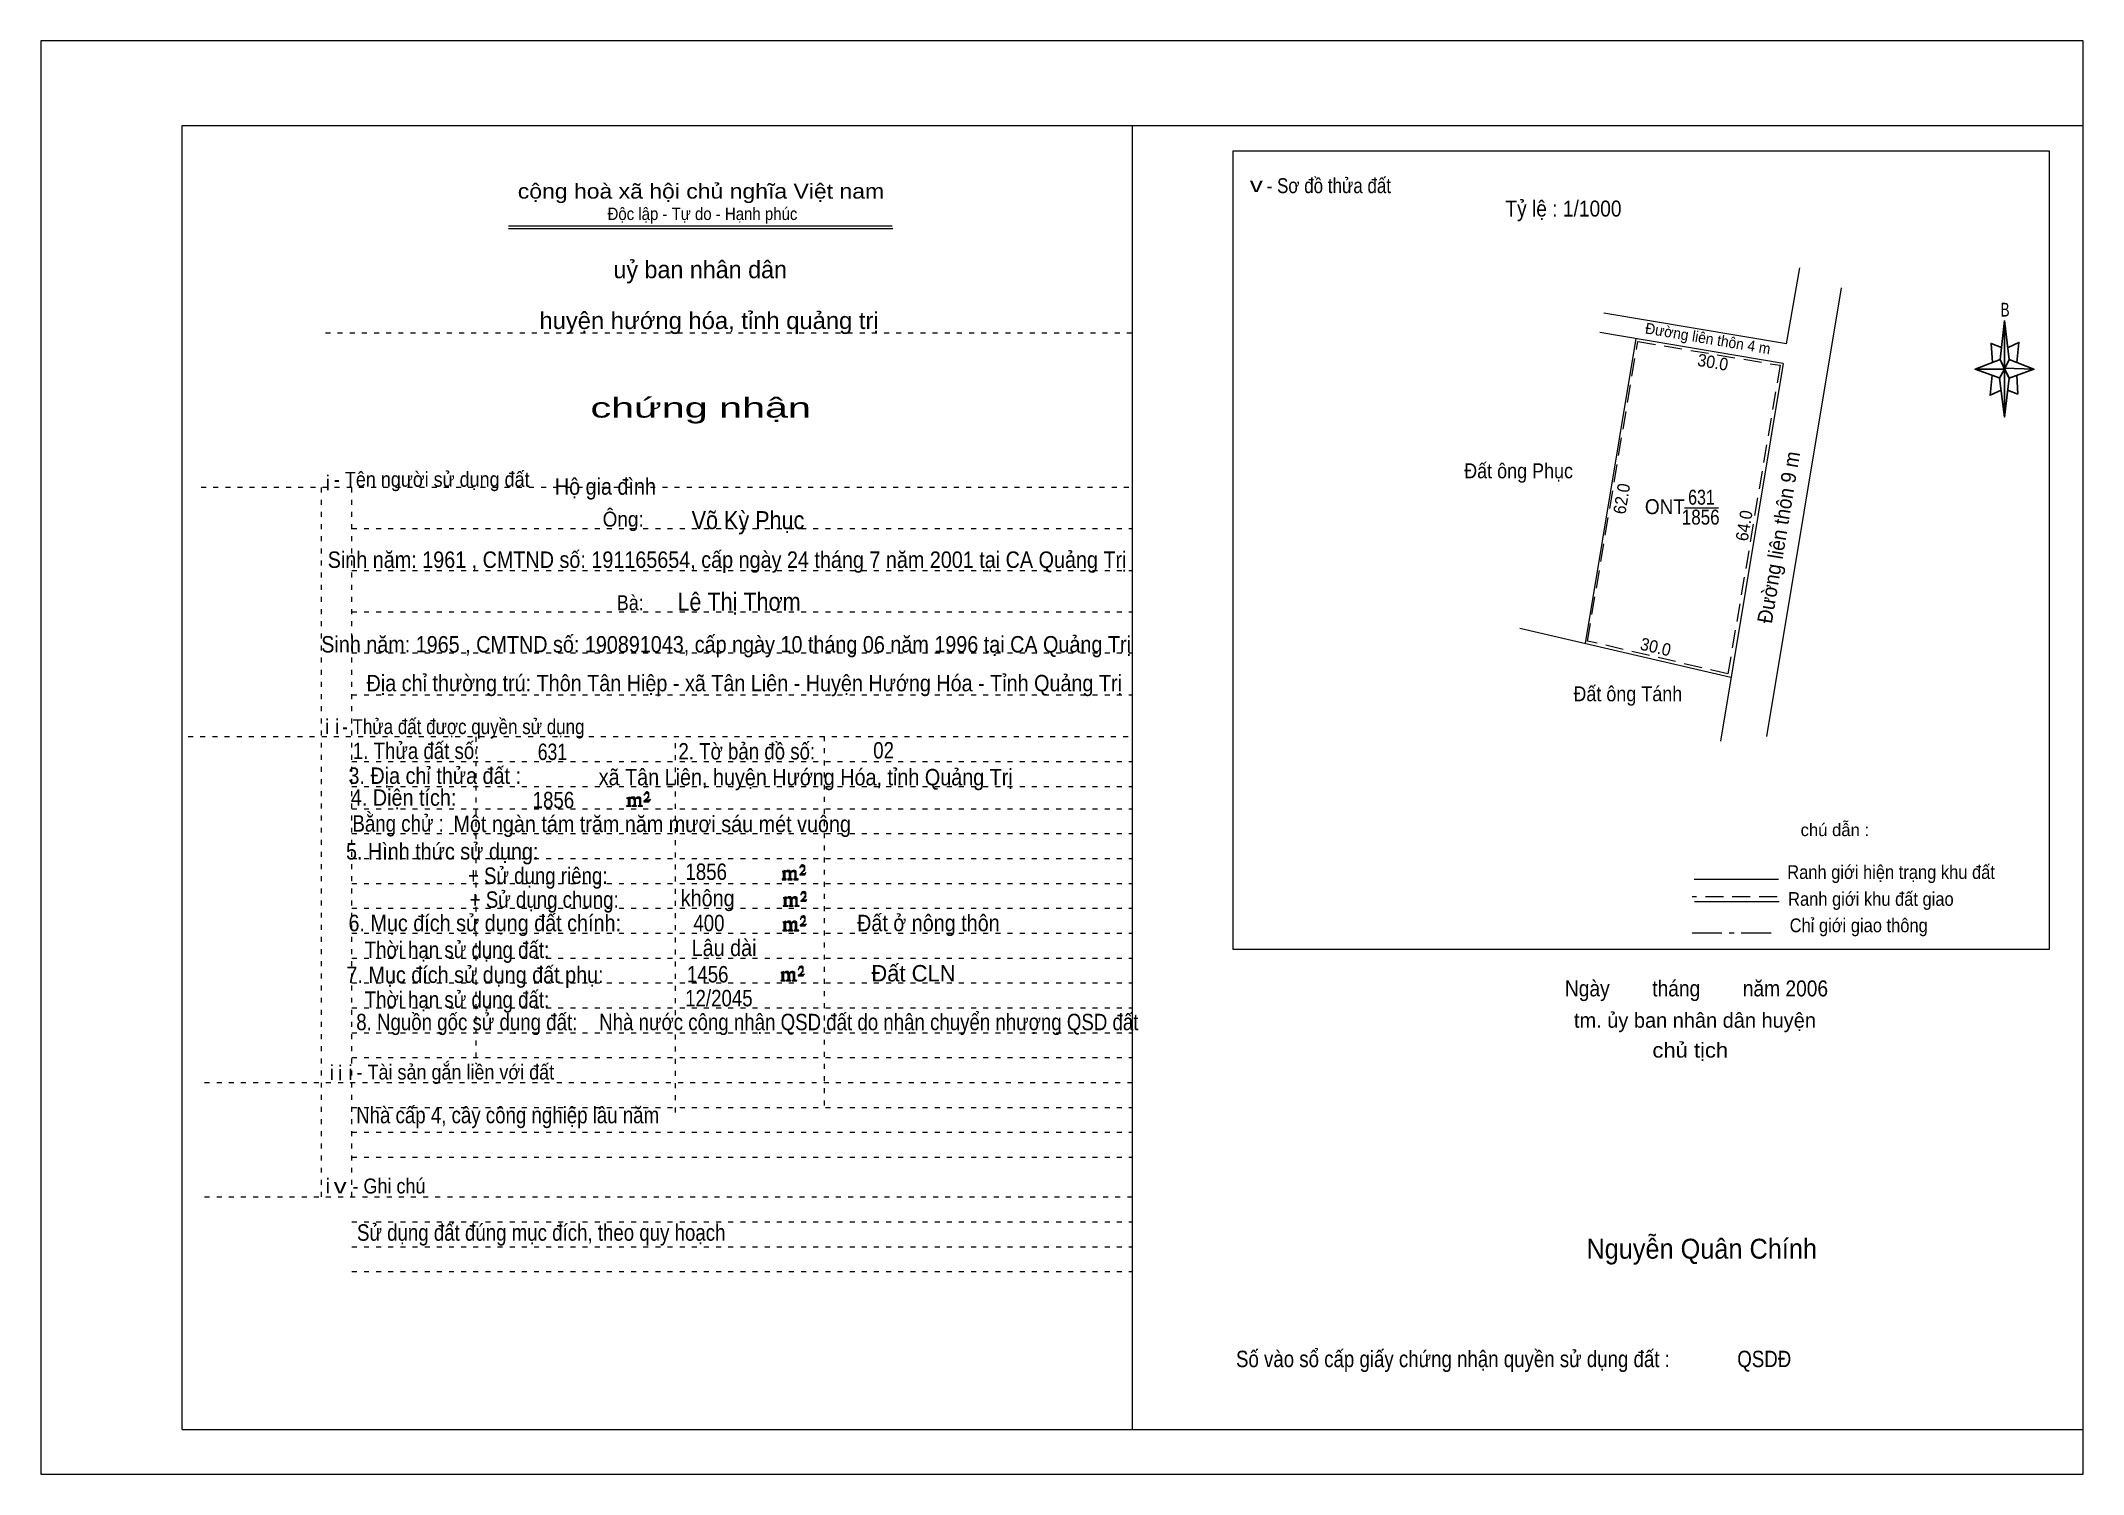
# Model space of a CAD drawing. Header units: centimetres. Extents: x 99.3 to 140.3, y -0.2 to 28.6.
import ezdxf
from ezdxf.enums import TextEntityAlignment as Align

# ---------------------------------------------------------------- set-up
doc = ezdxf.new("R2010")
doc.units = ezdxf.units.CM
doc.header["$LTSCALE"] = 0.12
for name, pattern in [('DOT_DASHED', [7.7, 5, -1.2, 0.3, -1.2]), ('DOTTED', [1.5, 0.3, -1.2]), ('MEDIUM_DASHED', [4.5, 3, -1.5])]:
    doc.linetypes.add(name, pattern=pattern)
for name, color, linetype, lineweight in [('1', 7, 'DOTTED', 13), ('2', 7, 'Continuous', 13), ('50', 7, 'Continuous', 13)]:
    doc.layers.add(name, color=color, linetype=linetype, lineweight=lineweight)
for name, color, linetype in [('3', 7, 'Continuous'), ('51', 7, 'Continuous'), ('7', 7, 'Continuous')]:
    doc.layers.add(name, color=color, linetype=linetype)

msp = doc.modelspace()

# ---------------------------------------------------------------- hatches: boundary and pattern name
at = {"layer": '50'}
for points in [[(111.1, 13.23), (111.1, 13.22), (111.1, 13.21), (111.08, 13.21), (111.07, 13.21), (111.07, 13.2), (111.16, 13.2), (111.16, 13.21), (111.15, 13.21), (111.14, 13.21), (111.14, 13.22), (111.14, 13.23), (111.14, 13.34), (111.14, 13.35), (111.15, 13.36), (111.17, 13.36), (111.18, 13.36), (111.19, 13.36), (111.2, 13.35), (111.22, 13.32), (111.22, 13.23), (111.2, 13.22), (111.2, 13.21), (111.19, 13.21), (111.18, 13.21), (111.18, 13.2), (111.27, 13.2), (111.27, 13.21), (111.26, 13.21), (111.25, 13.21), (111.25, 13.22), (111.25, 13.23), (111.25, 13.34), (111.27, 13.36), (111.28, 13.36), (111.29, 13.36), (111.32, 13.36), (111.32, 13.35), (111.33, 13.34), (111.33, 13.32), (111.33, 13.23), (111.33, 13.22), (111.32, 13.21), (111.32, 13.21), (111.3, 13.21), (111.3, 13.2), (111.39, 13.2), (111.39, 13.21), (111.38, 13.21), (111.37, 13.21), (111.36, 13.22), (111.36, 13.23), (111.36, 13.3), (111.36, 13.35), (111.36, 13.36), (111.35, 13.37), (111.33, 13.38), (111.3, 13.38), (111.29, 13.38), (111.27, 13.37), (111.24, 13.35), (111.24, 13.36), (111.23, 13.38), (111.22, 13.38), (111.2, 13.38), (111.18, 13.38), (111.17, 13.38), (111.15, 13.36), (111.14, 13.36), (111.14, 13.35), (111.14, 13.35), (111.14, 13.36), (111.14, 13.38), (111.07, 13.36), (111.07, 13.36), (111.08, 13.36), (111.1, 13.35), (111.1, 13.34), (111.1, 13.33)], [(111.52, 13.29), (111.55, 13.34), (111.55, 13.34), (111.54, 13.32), (111.52, 13.32), (111.51, 13.32), (111.46, 13.32), (111.49, 13.36), (111.5, 13.37), (111.52, 13.38), (111.52, 13.4), (111.52, 13.42), (111.52, 13.44), (111.52, 13.45), (111.52, 13.47), (111.51, 13.48), (111.5, 13.48), (111.49, 13.49), (111.48, 13.49), (111.46, 13.48), (111.46, 13.48), (111.45, 13.47), (111.44, 13.45), (111.42, 13.43), (111.44, 13.43), (111.44, 13.45), (111.45, 13.45), (111.46, 13.46), (111.48, 13.46), (111.49, 13.46), (111.5, 13.45), (111.51, 13.45), (111.51, 13.42), (111.51, 13.4), (111.49, 13.38), (111.49, 13.36), (111.48, 13.35), (111.42, 13.3), (111.42, 13.29)], [(114.22, 11.76), (114.22, 11.75), (114.22, 11.74), (114.21, 11.74), (114.2, 11.74), (114.2, 11.72), (114.28, 11.72), (114.28, 11.74), (114.27, 11.74), (114.26, 11.74), (114.26, 11.75), (114.26, 11.76), (114.26, 11.87), (114.26, 11.88), (114.27, 11.89), (114.3, 11.89), (114.31, 11.89), (114.32, 11.89), (114.33, 11.88), (114.34, 11.84), (114.34, 11.76), (114.33, 11.75), (114.33, 11.74), (114.32, 11.74), (114.31, 11.74), (114.31, 11.72), (114.4, 11.72), (114.4, 11.74), (114.38, 11.74), (114.37, 11.74), (114.37, 11.75), (114.37, 11.76), (114.37, 11.87), (114.4, 11.89), (114.41, 11.89), (114.42, 11.89), (114.44, 11.89), (114.44, 11.88), (114.45, 11.87), (114.45, 11.84), (114.45, 11.76), (114.45, 11.75), (114.44, 11.74), (114.44, 11.74), (114.43, 11.74), (114.43, 11.72), (114.52, 11.72), (114.52, 11.74), (114.5, 11.74), (114.49, 11.74), (114.48, 11.75), (114.48, 11.76), (114.48, 11.83), (114.48, 11.88), (114.48, 11.89), (114.47, 11.9), (114.45, 11.91), (114.43, 11.91), (114.42, 11.91), (114.4, 11.9), (114.36, 11.88), (114.36, 11.89), (114.35, 11.91), (114.34, 11.91), (114.33, 11.91), (114.31, 11.91), (114.3, 11.91), (114.27, 11.89), (114.26, 11.89), (114.26, 11.88), (114.26, 11.88), (114.26, 11.89), (114.26, 11.91), (114.2, 11.89), (114.2, 11.89), (114.21, 11.89), (114.22, 11.88), (114.22, 11.87), (114.22, 11.86)], [(114.65, 11.82), (114.67, 11.87), (114.67, 11.87), (114.66, 11.84), (114.65, 11.84), (114.64, 11.84), (114.58, 11.84), (114.62, 11.89), (114.63, 11.9), (114.65, 11.91), (114.65, 11.93), (114.65, 11.94), (114.65, 11.97), (114.65, 11.98), (114.65, 12), (114.64, 12.01), (114.63, 12.01), (114.62, 12.02), (114.6, 12.02), (114.58, 12.01), (114.58, 12.01), (114.57, 12), (114.56, 11.98), (114.55, 11.96), (114.56, 11.96), (114.56, 11.98), (114.57, 11.98), (114.58, 11.99), (114.6, 11.99), (114.62, 11.99), (114.63, 11.98), (114.64, 11.98), (114.64, 11.94), (114.64, 11.93), (114.62, 11.91), (114.62, 11.89), (114.6, 11.88), (114.55, 11.83), (114.55, 11.82)], [(114.24, 11.22), (114.24, 11.21), (114.24, 11.2), (114.23, 11.2), (114.22, 11.2), (114.22, 11.19), (114.31, 11.19), (114.31, 11.2), (114.3, 11.2), (114.28, 11.2), (114.28, 11.21), (114.28, 11.22), (114.28, 11.33), (114.28, 11.34), (114.3, 11.36), (114.32, 11.36), (114.33, 11.36), (114.34, 11.36), (114.35, 11.34), (114.36, 11.31), (114.36, 11.22), (114.35, 11.21), (114.35, 11.2), (114.34, 11.2), (114.33, 11.2), (114.33, 11.19), (114.42, 11.19), (114.42, 11.2), (114.41, 11.2), (114.4, 11.2), (114.4, 11.21), (114.4, 11.22), (114.4, 11.33), (114.42, 11.36), (114.43, 11.36), (114.44, 11.36), (114.46, 11.36), (114.46, 11.34), (114.47, 11.33), (114.47, 11.31), (114.47, 11.22), (114.47, 11.21), (114.46, 11.2), (114.46, 11.2), (114.45, 11.2), (114.45, 11.19), (114.54, 11.19), (114.54, 11.2), (114.53, 11.2), (114.52, 11.2), (114.5, 11.21), (114.5, 11.22), (114.5, 11.3), (114.5, 11.34), (114.5, 11.36), (114.49, 11.37), (114.47, 11.38), (114.45, 11.38), (114.44, 11.38), (114.42, 11.37), (114.38, 11.34), (114.38, 11.36), (114.37, 11.38), (114.36, 11.38), (114.35, 11.38), (114.33, 11.38), (114.32, 11.38), (114.3, 11.36), (114.28, 11.36), (114.28, 11.34), (114.28, 11.34), (114.28, 11.36), (114.28, 11.38), (114.22, 11.36), (114.22, 11.36), (114.23, 11.36), (114.24, 11.34), (114.24, 11.33), (114.24, 11.32)], [(114.67, 11.29), (114.69, 11.33), (114.69, 11.33), (114.68, 11.31), (114.67, 11.31), (114.66, 11.31), (114.6, 11.31), (114.64, 11.36), (114.65, 11.37), (114.67, 11.38), (114.67, 11.4), (114.67, 11.41), (114.67, 11.43), (114.67, 11.44), (114.67, 11.47), (114.66, 11.48), (114.65, 11.48), (114.64, 11.49), (114.63, 11.49), (114.6, 11.48), (114.6, 11.48), (114.59, 11.47), (114.58, 11.44), (114.57, 11.42), (114.58, 11.42), (114.58, 11.44), (114.59, 11.44), (114.6, 11.46), (114.63, 11.46), (114.64, 11.46), (114.65, 11.44), (114.66, 11.44), (114.66, 11.41), (114.66, 11.4), (114.64, 11.38), (114.64, 11.36), (114.63, 11.34), (114.57, 11.3), (114.57, 11.29)], [(114.23, 10.73), (114.23, 10.72), (114.23, 10.71), (114.22, 10.71), (114.21, 10.71), (114.21, 10.7), (114.3, 10.7), (114.3, 10.71), (114.29, 10.71), (114.27, 10.71), (114.27, 10.72), (114.27, 10.73), (114.27, 10.84), (114.27, 10.85), (114.29, 10.87), (114.31, 10.87), (114.32, 10.87), (114.33, 10.87), (114.34, 10.85), (114.35, 10.82), (114.35, 10.73), (114.34, 10.72), (114.34, 10.71), (114.33, 10.71), (114.32, 10.71), (114.32, 10.7), (114.41, 10.7), (114.41, 10.71), (114.4, 10.71), (114.39, 10.71), (114.39, 10.72), (114.39, 10.73), (114.39, 10.84), (114.41, 10.87), (114.42, 10.87), (114.43, 10.87), (114.45, 10.87), (114.45, 10.85), (114.46, 10.84), (114.46, 10.82), (114.46, 10.73), (114.46, 10.72), (114.45, 10.71), (114.45, 10.71), (114.44, 10.71), (114.44, 10.7), (114.53, 10.7), (114.53, 10.71), (114.52, 10.71), (114.51, 10.71), (114.49, 10.72), (114.49, 10.73), (114.49, 10.81), (114.49, 10.85), (114.49, 10.87), (114.48, 10.88), (114.46, 10.89), (114.44, 10.89), (114.43, 10.89), (114.41, 10.88), (114.37, 10.85), (114.37, 10.87), (114.36, 10.89), (114.35, 10.89), (114.34, 10.89), (114.32, 10.89), (114.31, 10.89), (114.29, 10.87), (114.27, 10.87), (114.27, 10.85), (114.27, 10.85), (114.27, 10.87), (114.27, 10.89), (114.21, 10.87), (114.21, 10.87), (114.22, 10.87), (114.23, 10.85), (114.23, 10.84), (114.23, 10.83)], [(114.66, 10.8), (114.68, 10.84), (114.68, 10.84), (114.67, 10.82), (114.66, 10.82), (114.65, 10.82), (114.59, 10.82), (114.63, 10.87), (114.64, 10.88), (114.66, 10.89), (114.66, 10.91), (114.66, 10.92), (114.66, 10.94), (114.66, 10.95), (114.66, 10.98), (114.65, 10.99), (114.64, 10.99), (114.63, 11), (114.62, 11), (114.59, 10.99), (114.59, 10.99), (114.58, 10.98), (114.57, 10.95), (114.56, 10.93), (114.57, 10.93), (114.57, 10.95), (114.58, 10.95), (114.59, 10.97), (114.62, 10.97), (114.63, 10.97), (114.64, 10.95), (114.65, 10.95), (114.65, 10.92), (114.65, 10.91), (114.63, 10.89), (114.63, 10.87), (114.62, 10.85), (114.56, 10.81), (114.56, 10.8)], [(114.19, 9.72), (114.19, 9.71), (114.19, 9.7), (114.18, 9.7), (114.17, 9.7), (114.17, 9.69), (114.26, 9.69), (114.26, 9.7), (114.25, 9.7), (114.23, 9.7), (114.23, 9.71), (114.23, 9.72), (114.23, 9.83), (114.23, 9.84), (114.25, 9.86), (114.27, 9.86), (114.28, 9.86), (114.29, 9.86), (114.3, 9.84), (114.31, 9.81), (114.31, 9.72), (114.3, 9.71), (114.3, 9.7), (114.29, 9.7), (114.28, 9.7), (114.28, 9.69), (114.37, 9.69), (114.37, 9.7), (114.36, 9.7), (114.35, 9.7), (114.35, 9.71), (114.35, 9.72), (114.35, 9.83), (114.37, 9.86), (114.38, 9.86), (114.39, 9.86), (114.41, 9.86), (114.41, 9.84), (114.42, 9.83), (114.42, 9.81), (114.42, 9.72), (114.42, 9.71), (114.41, 9.7), (114.41, 9.7), (114.4, 9.7), (114.4, 9.69), (114.49, 9.69), (114.49, 9.7), (114.48, 9.7), (114.47, 9.7), (114.45, 9.71), (114.45, 9.72), (114.45, 9.8), (114.45, 9.84), (114.45, 9.86), (114.44, 9.87), (114.42, 9.88), (114.4, 9.88), (114.39, 9.88), (114.37, 9.87), (114.33, 9.84), (114.33, 9.86), (114.32, 9.88), (114.31, 9.88), (114.3, 9.88), (114.28, 9.88), (114.27, 9.88), (114.25, 9.86), (114.23, 9.86), (114.23, 9.84), (114.23, 9.84), (114.23, 9.86), (114.23, 9.88), (114.17, 9.86), (114.17, 9.86), (114.18, 9.86), (114.19, 9.84), (114.19, 9.83), (114.19, 9.82)], [(114.62, 9.79), (114.64, 9.83), (114.64, 9.83), (114.63, 9.81), (114.62, 9.81), (114.61, 9.81), (114.55, 9.81), (114.59, 9.86), (114.6, 9.87), (114.62, 9.88), (114.62, 9.9), (114.62, 9.91), (114.62, 9.93), (114.62, 9.94), (114.62, 9.97), (114.61, 9.98), (114.6, 9.98), (114.59, 9.99), (114.58, 9.99), (114.55, 9.98), (114.55, 9.98), (114.54, 9.97), (114.53, 9.94), (114.52, 9.92), (114.53, 9.92), (114.53, 9.94), (114.54, 9.94), (114.55, 9.96), (114.58, 9.96), (114.59, 9.96), (114.6, 9.94), (114.61, 9.94), (114.61, 9.91), (114.61, 9.9), (114.59, 9.88), (114.59, 9.86), (114.58, 9.84), (114.52, 9.8), (114.52, 9.79)]]:
    msp.add_hatch(color=256, dxfattribs=at).paths.add_polyline_path(points)

# ---------------------------------------------------------------- linework, layer by layer
at = {"layer": '1', "linetype": 'Continuous'}
for p, q in [((102.14, 0.68), (102.14, 26.88)), ((102.14, 26.88), (140.34, 26.88)), ((121.24, 0.68), (121.24, 26.88)), ((140.34, 0.68), (140.34, 26.88)), ((108.7, 24.86), (116.41, 24.86)), ((108.7, 24.81), (116.42, 24.81)), ((102.14, 0.68), (140.34, 0.68))]:
    msp.add_line(p, q, dxfattribs=at)
at = {"layer": '1'}
for p, q in [((105.02, 22.71), (121.24, 22.71)), ((102.52, 19.61), (121.24, 19.61)), ((104.94, 5.35), (104.94, 19.61)), ((105.55, 5.35), (105.55, 19.61)), ((105.55, 18.78), (121.24, 18.78)), ((105.55, 17.94), (121.24, 17.94)), ((105.55, 17.11), (121.24, 17.11)), ((105.55, 16.28), (121.24, 16.28)), ((105.55, 15.44), (121.24, 15.44)), ((102.26, 14.6), (121.24, 14.6)), ((108.05, 8.15), (108.05, 14.6)), ((112.05, 7.05), (112.05, 14.6)), ((115.05, 7.19), (115.05, 14.6)), ((105.55, 14.1), (121.24, 14.1)), ((105.55, 13.6), (121.24, 13.6)), ((105.55, 13.15), (121.24, 13.15)), ((105.55, 12.65), (121.24, 12.65)), ((105.55, 12.15), (121.24, 12.15)), ((105.55, 11.65), (121.24, 11.65)), ((105.55, 11.15), (121.24, 11.15)), ((105.55, 10.65), (121.24, 10.65)), ((105.55, 10.15), (121.24, 10.15)), ((105.55, 9.65), (121.24, 9.65)), ((105.55, 9.15), (121.24, 9.15)), ((105.55, 8.65), (121.24, 8.65)), ((105.55, 8.15), (121.24, 8.15)), ((102.59, 7.65), (121.24, 7.65)), ((105.55, 7.15), (121.24, 7.15)), ((105.55, 6.65), (121.24, 6.65)), ((105.55, 6.15), (121.24, 6.15)), ((102.59, 5.35), (121.24, 5.35)), ((105.55, 4.85), (121.24, 4.85)), ((105.55, 4.35), (121.24, 4.35)), ((105.55, 3.85), (121.24, 3.85))]:
    msp.add_line(p, q, dxfattribs=at)
at = {"layer": '1', "linetype": 'Continuous'}
msp.add_lwpolyline([(99.3, -0.22), (140.34, -0.22), (140.34, 28.58), (99.3, 28.58)], close=True, dxfattribs=at)
at = {"layer": '2'}
for p, q in [((134.38, 22.49), (134.65, 24.02)), ((135.48, 23.62), (133.98, 14.6)), ((134.38, 22.49), (130.71, 23.11)), ((131.35, 22.6), (130.33, 16.47)), ((134.31, 22.1), (130.63, 22.72)), ((134.31, 22.1), (133.05, 14.51)), ((132.33, 19.2), (133.01, 19.2)), ((133.26, 15.79), (129.02, 16.77))]:
    msp.add_line(p, q, dxfattribs=at)
msp.add_lwpolyline([(123.26, 26.37), (139.66, 26.37), (139.66, 10.32), (123.26, 10.32)], close=True, dxfattribs=at)
at = {"layer": '2', "linetype": 'MEDIUM_DASHED'}
msp.add_lwpolyline([(131.39, 22.54), (134.25, 22.06), (133.2, 15.86), (130.38, 16.52)], close=True, dxfattribs=at)
at = {"layer": '50', "lineweight": 25}
for p, q in [((138.67, 22.18), (138.76, 22.96)), ((138.85, 22.18), (139.35, 21.98)), ((138.67, 21.8), (138.17, 21.98)), ((138.85, 21.8), (138.76, 21.02)), ((139.01, 21.86), (139.03, 21.48)), ((139.03, 21.48), (138.82, 21.56))]:
    msp.add_line(p, q, dxfattribs=at)
at = {"layer": '50'}
for p, q in [((134.22, 11.73), (132.52, 11.73)), ((134.23, 11.28), (132.53, 11.28))]:
    msp.add_line(p, q, dxfattribs=at)
at = {"layer": '50', "linetype": 'MEDIUM_DASHED'}
msp.add_line((134.19, 11.38), (132.48, 11.38), dxfattribs=at)
at = {"layer": '50', "linetype": 'DOT_DASHED'}
msp.add_line((132.48, 10.66), (134.19, 10.66), dxfattribs=at)
at = {"layer": '50', "lineweight": 25}
for points in [[(138.76, 22.96), (138.85, 22.18), (138.76, 21.98)], [(138.76, 21.98), (138.17, 21.98), (138.67, 22.18), (138.85, 21.8), (139.35, 21.98), (138.76, 22)], [(138.76, 21.98), (138.76, 21.02), (138.66, 21.8)]]:
    msp.add_lwpolyline(points, close=True, dxfattribs=at)
for points in [[(138.76, 21.98), (138.67, 22.18), (138.17, 21.98)], [(138.7, 22.42), (138.49, 22.5), (138.52, 22.12)], [(138.83, 22.42), (139.05, 22.52), (139.01, 22.12)], [(138.51, 21.86), (138.47, 21.46), (138.69, 21.56)], [(138.76, 21.98), (138.85, 21.8), (139.35, 21.98)]]:
    msp.add_lwpolyline(points, dxfattribs=at)
at = {"layer": '50'}
for points in [[(111.1, 13.23), (111.1, 13.22), (111.1, 13.21), (111.08, 13.21), (111.07, 13.21), (111.07, 13.2), (111.16, 13.2), (111.16, 13.21), (111.15, 13.21), (111.14, 13.21), (111.14, 13.22), (111.14, 13.23), (111.14, 13.34), (111.14, 13.35), (111.15, 13.36), (111.17, 13.36), (111.18, 13.36), (111.19, 13.36), (111.2, 13.35), (111.22, 13.32), (111.22, 13.23), (111.2, 13.22), (111.2, 13.21), (111.19, 13.21), (111.18, 13.21), (111.18, 13.2), (111.27, 13.2), (111.27, 13.21), (111.26, 13.21), (111.25, 13.21), (111.25, 13.22), (111.25, 13.23), (111.25, 13.34), (111.27, 13.36), (111.28, 13.36), (111.29, 13.36), (111.32, 13.36), (111.32, 13.35), (111.33, 13.34), (111.33, 13.32), (111.33, 13.23), (111.33, 13.22), (111.32, 13.21), (111.32, 13.21), (111.3, 13.21), (111.3, 13.2), (111.39, 13.2), (111.39, 13.21), (111.38, 13.21), (111.37, 13.21), (111.36, 13.22), (111.36, 13.23), (111.36, 13.3), (111.36, 13.35), (111.36, 13.36), (111.35, 13.37), (111.33, 13.38), (111.3, 13.38), (111.29, 13.38), (111.27, 13.37), (111.24, 13.35), (111.24, 13.36), (111.23, 13.38), (111.22, 13.38), (111.2, 13.38), (111.18, 13.38), (111.17, 13.38), (111.15, 13.36), (111.14, 13.36), (111.14, 13.35), (111.14, 13.35), (111.14, 13.36), (111.14, 13.38), (111.07, 13.36), (111.07, 13.36), (111.08, 13.36), (111.1, 13.35), (111.1, 13.34), (111.1, 13.33)], [(111.52, 13.29), (111.55, 13.34), (111.55, 13.34), (111.54, 13.32), (111.52, 13.32), (111.51, 13.32), (111.46, 13.32), (111.49, 13.36), (111.5, 13.37), (111.52, 13.38), (111.52, 13.4), (111.52, 13.42), (111.52, 13.44), (111.52, 13.45), (111.52, 13.47), (111.51, 13.48), (111.5, 13.48), (111.49, 13.49), (111.48, 13.49), (111.46, 13.48), (111.46, 13.48), (111.45, 13.47), (111.44, 13.45), (111.42, 13.43), (111.44, 13.43), (111.44, 13.45), (111.45, 13.45), (111.46, 13.46), (111.48, 13.46), (111.49, 13.46), (111.5, 13.45), (111.51, 13.45), (111.51, 13.42), (111.51, 13.4), (111.49, 13.38), (111.49, 13.36), (111.48, 13.35), (111.42, 13.3), (111.42, 13.29)], [(114.22, 11.76), (114.22, 11.75), (114.22, 11.74), (114.21, 11.74), (114.2, 11.74), (114.2, 11.72), (114.28, 11.72), (114.28, 11.74), (114.27, 11.74), (114.26, 11.74), (114.26, 11.75), (114.26, 11.76), (114.26, 11.87), (114.26, 11.88), (114.27, 11.89), (114.3, 11.89), (114.31, 11.89), (114.32, 11.89), (114.33, 11.88), (114.34, 11.84), (114.34, 11.76), (114.33, 11.75), (114.33, 11.74), (114.32, 11.74), (114.31, 11.74), (114.31, 11.72), (114.4, 11.72), (114.4, 11.74), (114.38, 11.74), (114.37, 11.74), (114.37, 11.75), (114.37, 11.76), (114.37, 11.87), (114.4, 11.89), (114.41, 11.89), (114.42, 11.89), (114.44, 11.89), (114.44, 11.88), (114.45, 11.87), (114.45, 11.84), (114.45, 11.76), (114.45, 11.75), (114.44, 11.74), (114.44, 11.74), (114.43, 11.74), (114.43, 11.72), (114.52, 11.72), (114.52, 11.74), (114.5, 11.74), (114.49, 11.74), (114.48, 11.75), (114.48, 11.76), (114.48, 11.83), (114.48, 11.88), (114.48, 11.89), (114.47, 11.9), (114.45, 11.91), (114.43, 11.91), (114.42, 11.91), (114.4, 11.9), (114.36, 11.88), (114.36, 11.89), (114.35, 11.91), (114.34, 11.91), (114.33, 11.91), (114.31, 11.91), (114.3, 11.91), (114.27, 11.89), (114.26, 11.89), (114.26, 11.88), (114.26, 11.88), (114.26, 11.89), (114.26, 11.91), (114.2, 11.89), (114.2, 11.89), (114.21, 11.89), (114.22, 11.88), (114.22, 11.87), (114.22, 11.86)], [(114.65, 11.82), (114.67, 11.87), (114.67, 11.87), (114.66, 11.84), (114.65, 11.84), (114.64, 11.84), (114.58, 11.84), (114.62, 11.89), (114.63, 11.9), (114.65, 11.91), (114.65, 11.93), (114.65, 11.94), (114.65, 11.97), (114.65, 11.98), (114.65, 12), (114.64, 12.01), (114.63, 12.01), (114.62, 12.02), (114.6, 12.02), (114.58, 12.01), (114.58, 12.01), (114.57, 12), (114.56, 11.98), (114.55, 11.96), (114.56, 11.96), (114.56, 11.98), (114.57, 11.98), (114.58, 11.99), (114.6, 11.99), (114.62, 11.99), (114.63, 11.98), (114.64, 11.98), (114.64, 11.94), (114.64, 11.93), (114.62, 11.91), (114.62, 11.89), (114.6, 11.88), (114.55, 11.83), (114.55, 11.82)], [(114.24, 11.22), (114.24, 11.21), (114.24, 11.2), (114.23, 11.2), (114.22, 11.2), (114.22, 11.19), (114.31, 11.19), (114.31, 11.2), (114.3, 11.2), (114.28, 11.2), (114.28, 11.21), (114.28, 11.22), (114.28, 11.33), (114.28, 11.34), (114.3, 11.36), (114.32, 11.36), (114.33, 11.36), (114.34, 11.36), (114.35, 11.34), (114.36, 11.31), (114.36, 11.22), (114.35, 11.21), (114.35, 11.2), (114.34, 11.2), (114.33, 11.2), (114.33, 11.19), (114.42, 11.19), (114.42, 11.2), (114.41, 11.2), (114.4, 11.2), (114.4, 11.21), (114.4, 11.22), (114.4, 11.33), (114.42, 11.36), (114.43, 11.36), (114.44, 11.36), (114.46, 11.36), (114.46, 11.34), (114.47, 11.33), (114.47, 11.31), (114.47, 11.22), (114.47, 11.21), (114.46, 11.2), (114.46, 11.2), (114.45, 11.2), (114.45, 11.19), (114.54, 11.19), (114.54, 11.2), (114.53, 11.2), (114.52, 11.2), (114.5, 11.21), (114.5, 11.22), (114.5, 11.3), (114.5, 11.34), (114.5, 11.36), (114.49, 11.37), (114.47, 11.38), (114.45, 11.38), (114.44, 11.38), (114.42, 11.37), (114.38, 11.34), (114.38, 11.36), (114.37, 11.38), (114.36, 11.38), (114.35, 11.38), (114.33, 11.38), (114.32, 11.38), (114.3, 11.36), (114.28, 11.36), (114.28, 11.34), (114.28, 11.34), (114.28, 11.36), (114.28, 11.38), (114.22, 11.36), (114.22, 11.36), (114.23, 11.36), (114.24, 11.34), (114.24, 11.33), (114.24, 11.32)], [(114.67, 11.29), (114.69, 11.33), (114.69, 11.33), (114.68, 11.31), (114.67, 11.31), (114.66, 11.31), (114.6, 11.31), (114.64, 11.36), (114.65, 11.37), (114.67, 11.38), (114.67, 11.4), (114.67, 11.41), (114.67, 11.43), (114.67, 11.44), (114.67, 11.47), (114.66, 11.48), (114.65, 11.48), (114.64, 11.49), (114.63, 11.49), (114.6, 11.48), (114.6, 11.48), (114.59, 11.47), (114.58, 11.44), (114.57, 11.42), (114.58, 11.42), (114.58, 11.44), (114.59, 11.44), (114.6, 11.46), (114.63, 11.46), (114.64, 11.46), (114.65, 11.44), (114.66, 11.44), (114.66, 11.41), (114.66, 11.4), (114.64, 11.38), (114.64, 11.36), (114.63, 11.34), (114.57, 11.3), (114.57, 11.29)], [(114.23, 10.73), (114.23, 10.72), (114.23, 10.71), (114.22, 10.71), (114.21, 10.71), (114.21, 10.7), (114.3, 10.7), (114.3, 10.71), (114.29, 10.71), (114.27, 10.71), (114.27, 10.72), (114.27, 10.73), (114.27, 10.84), (114.27, 10.85), (114.29, 10.87), (114.31, 10.87), (114.32, 10.87), (114.33, 10.87), (114.34, 10.85), (114.35, 10.82), (114.35, 10.73), (114.34, 10.72), (114.34, 10.71), (114.33, 10.71), (114.32, 10.71), (114.32, 10.7), (114.41, 10.7), (114.41, 10.71), (114.4, 10.71), (114.39, 10.71), (114.39, 10.72), (114.39, 10.73), (114.39, 10.84), (114.41, 10.87), (114.42, 10.87), (114.43, 10.87), (114.45, 10.87), (114.45, 10.85), (114.46, 10.84), (114.46, 10.82), (114.46, 10.73), (114.46, 10.72), (114.45, 10.71), (114.45, 10.71), (114.44, 10.71), (114.44, 10.7), (114.53, 10.7), (114.53, 10.71), (114.52, 10.71), (114.51, 10.71), (114.49, 10.72), (114.49, 10.73), (114.49, 10.81), (114.49, 10.85), (114.49, 10.87), (114.48, 10.88), (114.46, 10.89), (114.44, 10.89), (114.43, 10.89), (114.41, 10.88), (114.37, 10.85), (114.37, 10.87), (114.36, 10.89), (114.35, 10.89), (114.34, 10.89), (114.32, 10.89), (114.31, 10.89), (114.29, 10.87), (114.27, 10.87), (114.27, 10.85), (114.27, 10.85), (114.27, 10.87), (114.27, 10.89), (114.21, 10.87), (114.21, 10.87), (114.22, 10.87), (114.23, 10.85), (114.23, 10.84), (114.23, 10.83)], [(114.66, 10.8), (114.68, 10.84), (114.68, 10.84), (114.67, 10.82), (114.66, 10.82), (114.65, 10.82), (114.59, 10.82), (114.63, 10.87), (114.64, 10.88), (114.66, 10.89), (114.66, 10.91), (114.66, 10.92), (114.66, 10.94), (114.66, 10.95), (114.66, 10.98), (114.65, 10.99), (114.64, 10.99), (114.63, 11), (114.62, 11), (114.59, 10.99), (114.59, 10.99), (114.58, 10.98), (114.57, 10.95), (114.56, 10.93), (114.57, 10.93), (114.57, 10.95), (114.58, 10.95), (114.59, 10.97), (114.62, 10.97), (114.63, 10.97), (114.64, 10.95), (114.65, 10.95), (114.65, 10.92), (114.65, 10.91), (114.63, 10.89), (114.63, 10.87), (114.62, 10.85), (114.56, 10.81), (114.56, 10.8)], [(114.19, 9.72), (114.19, 9.71), (114.19, 9.7), (114.18, 9.7), (114.17, 9.7), (114.17, 9.69), (114.26, 9.69), (114.26, 9.7), (114.25, 9.7), (114.23, 9.7), (114.23, 9.71), (114.23, 9.72), (114.23, 9.83), (114.23, 9.84), (114.25, 9.86), (114.27, 9.86), (114.28, 9.86), (114.29, 9.86), (114.3, 9.84), (114.31, 9.81), (114.31, 9.72), (114.3, 9.71), (114.3, 9.7), (114.29, 9.7), (114.28, 9.7), (114.28, 9.69), (114.37, 9.69), (114.37, 9.7), (114.36, 9.7), (114.35, 9.7), (114.35, 9.71), (114.35, 9.72), (114.35, 9.83), (114.37, 9.86), (114.38, 9.86), (114.39, 9.86), (114.41, 9.86), (114.41, 9.84), (114.42, 9.83), (114.42, 9.81), (114.42, 9.72), (114.42, 9.71), (114.41, 9.7), (114.41, 9.7), (114.4, 9.7), (114.4, 9.69), (114.49, 9.69), (114.49, 9.7), (114.48, 9.7), (114.47, 9.7), (114.45, 9.71), (114.45, 9.72), (114.45, 9.8), (114.45, 9.84), (114.45, 9.86), (114.44, 9.87), (114.42, 9.88), (114.4, 9.88), (114.39, 9.88), (114.37, 9.87), (114.33, 9.84), (114.33, 9.86), (114.32, 9.88), (114.31, 9.88), (114.3, 9.88), (114.28, 9.88), (114.27, 9.88), (114.25, 9.86), (114.23, 9.86), (114.23, 9.84), (114.23, 9.84), (114.23, 9.86), (114.23, 9.88), (114.17, 9.86), (114.17, 9.86), (114.18, 9.86), (114.19, 9.84), (114.19, 9.83), (114.19, 9.82)], [(114.62, 9.79), (114.64, 9.83), (114.64, 9.83), (114.63, 9.81), (114.62, 9.81), (114.61, 9.81), (114.55, 9.81), (114.59, 9.86), (114.6, 9.87), (114.62, 9.88), (114.62, 9.9), (114.62, 9.91), (114.62, 9.93), (114.62, 9.94), (114.62, 9.97), (114.61, 9.98), (114.6, 9.98), (114.59, 9.99), (114.58, 9.99), (114.55, 9.98), (114.55, 9.98), (114.54, 9.97), (114.53, 9.94), (114.52, 9.92), (114.53, 9.92), (114.53, 9.94), (114.54, 9.94), (114.55, 9.96), (114.58, 9.96), (114.59, 9.96), (114.6, 9.94), (114.61, 9.94), (114.61, 9.91), (114.61, 9.9), (114.59, 9.88), (114.59, 9.86), (114.58, 9.84), (114.52, 9.8), (114.52, 9.79)]]:
    msp.add_lwpolyline(points, close=True, dxfattribs=at)

# ---------------------------------------------------------------- texts
at = {"layer": '1'}
for s, height, width, p in [('cộng hoà xã hội chủ nghĩa Việt nam', 0.3, 1.15, (112.565, 25.41)), ('v', 0.3, 1.3, (123.725, 25.54)), ('- Sơ đồ thửa đất ', 0.3, 0.85, (125.23, 25.52)), ('Độc lập - Tự do - Hạnh phúc', 0.25, 0.9, (112.595, 24.98)), ('chứng nhận', 0.4, 1.55, (112.56, 21.01)), ('- Tên người sử dụng đất', 0.3, 0.9, (107.155, 19.62)), ('- Thửa đất được quyền sử dụng', 0.3, 0.85, (107.79, 14.65)), ('- Tài sản gắn liền với đất ', 0.3, 0.9, (107.68, 7.71)), ('v', 0.3, 1.3, (105.315, 5.42)), ('- Ghi chú', 0.3, 0.9, (106.295, 5.42))]:
    msp.add_text(s, height=height, dxfattribs=dict(at, width=width)).set_placement(p, align=Align.CENTER)
for s, height, p in [('uỷ ban nhân dân', 0.35, (112.55, 23.81)), ('i', 0.3, (105.065, 19.55)), ('i', 0.3, (105.055, 14.65)), ('i', 0.3, (105.255, 14.65)), ('i', 0.3, (105.145, 7.7)), ('i', 0.3, (105.315, 7.69)), ('i', 0.3, (105.525, 7.7)), ('i', 0.3, (105.065, 5.42))]:
    msp.add_text(s, height=height, dxfattribs=at).set_placement(p, align=Align.CENTER)
at = {"layer": '2', "width": 0.95}
for s, height, rotation, p in [('Đường liên thôn 4 m', 0.2187, 350.437, (132.782, 22.491)), ('30.0', 0.25, 350.437, (132.879, 22)), ('Đường liên thôn 9 m', 0.3, 80.575, (134.369, 18.58)), ('62.0', 0.25, 80.508, (131.19, 19.359)), ('64.0', 0.25, 80.505, (133.65, 18.819)), ('30.0', 0.25, 346.934, (131.722, 16.28))]:
    msp.add_text(s, height=height, rotation=rotation, dxfattribs=at).set_placement(p, align=Align.CENTER)
at = {"layer": '2'}
for s, width, p in [('Đất ông Phục', 0.9, (128.995, 19.79)), ('ONT', 0.95, (131.935, 19.07)), ('631', 0.8, (132.67, 19.26)), ('1856', 0.85, (132.655, 18.86)), ('Đất ông Tánh', 0.9, (131.19, 15.31))]:
    msp.add_text(s, height=0.3, dxfattribs=dict(at, width=width)).set_placement(p, align=Align.CENTER)
at = {"layer": '3', "width": 0.85}
msp.add_text('02', height=0.33, dxfattribs=at).set_placement((116.235, 14.16), align=Align.CENTER)
at = {"layer": '50'}
for s, height, width, p in [('  huyện hướng hóa, tỉnh quảng trị', 0.34, 1.05, (112.595, 22.79)), ('B', 0.276, 0.75, (138.77, 23.04)), ('Hộ gia đình', 0.33, 0.9, (110.645, 19.46)), ('Ông: ', 0.3, 0.95, (111.055, 18.82)), ('Võ Kỳ Phục', 0.36, 0.9, (113.51, 18.77)), ('Sinh năm: 1961 , CMTND số: 191165654, cấp ngày 24 tháng 7 năm 2001 tại CA Quảng Trị', 0.33, 0.9, (113.09, 17.99)), ('Bà: ', 0.3, 0.9, (111.195, 17.14)), ('Lê Thị Thơm', 0.36, 0.9, (113.33, 17.13)), ('Sinh năm: 1965 , CMTND số: 190891043, cấp ngày 10 tháng 06 năm 1996 tại CA Quảng Trị', 0.33, 0.9, (113.07, 16.29)), ('Địa chỉ thường trú: Thôn Tân Hiệp - xã Tân Liên - Huyện Hướng Hóa - Tỉnh Quảng Trị', 0.33, 0.9, (113.435, 15.51)), ('1. Thửa đất số:  ', 0.33, 0.85, (106.945, 14.15)), ('631', 0.33, 0.8, (109.58, 14.13)), ('2. Tờ bản đồ số:  ', 0.33, 0.85, (113.59, 14.14)), ('3. Địa chỉ thửa đất : ', 0.33, 0.9, (107.27, 13.65)), (' xã Tân Liên, huyện Hướng Hóa, tỉnh Quảng Trị', 0.33, 0.9, (114.615, 13.62)), ('4. Diện tích: ', 0.33, 0.9, (106.645, 13.21)), ('1856', 0.33, 0.85, (109.6, 13.16)), ('Bằng chử :', 0.33, 0.85, (106.48, 12.69)), ('5. Hình thức sử dụng:', 0.33, 0.9, (107.365, 12.13)), ('+ Sử dụng riêng:', 0.33, 0.85, (109.285, 11.64)), ('1856', 0.33, 0.85, (112.67, 11.72)), ('Ranh giới hiện trạng khu đất', 0.275, 0.9, (136.48, 11.74)), ('+ Sử dụng chung:', 0.33, 0.85, (109.415, 11.16)), ('không', 0.33, 0.9, (112.7, 11.19)), ('Ranh giới khu đất giao', 0.275, 0.9, (136.075, 11.2)), ('6. Mục đích sử dụng đất chính:', 0.33, 0.9, (108.22, 10.69)), ('400', 0.33, 0.85, (112.725, 10.69)), ('Đất ở nông thôn', 0.33, 0.9, (117.135, 10.69)), ('Chỉ giới giao thông', 0.275, 0.9, (135.83, 10.67)), (' Thời hạn sử dụng đất:', 0.33, 0.85, (107.61, 10.15)), ('Lâu dài', 0.33, 0.9, (113.03, 10.19)), ('7. Mục đích sử dụng đất phụ:', 0.33, 0.9, (108.025, 9.65)), ('1456', 0.33, 0.85, (112.7, 9.66)), (' Thời hạn sử dụng đất:', 0.33, 0.85, (107.61, 9.15)), ('12/2045', 0.33, 0.85, (112.925, 9.18)), ('Ngày        tháng        năm 2006', 0.32, 0.9, (132.57, 9.38)), ('8. Nguồn gốc sử dụng đất:', 0.33, 0.85, (107.86, 8.7)), ('Nhà nước công nhận QSD đất do nhận chuyển nhượng QSD đất ', 0.33, 0.85, (115.99, 8.7)), ('chủ tịch', 0.3, 1.1, (132.445, 8.15)), ('Nhà cấp 4, cây công nghiệp lâu năm', 0.33, 0.85, (108.68, 6.83)), ('Sử dụng đất đúng mục đích, theo quy hoạch', 0.33, 0.85, (109.355, 4.47)), ('Nguyễn Quân Chính', 0.4, 0.95, (132.675, 4.11)), ('Số vào sổ cấp giấy chứng nhận quyền sử dụng đất :             QSDĐ', 0.33, 0.85, (128.895, 1.93))]:
    msp.add_text(s, height=height, dxfattribs=dict(at, width=width)).set_placement(p, align=Align.CENTER)
for s, height, p in [('chú dẫn :', 0.25, (135.35, 12.6)), ('Đất CLN', 0.33, (116.835, 9.68)), ('tm. ủy ban nhân dân huyện ', 0.3, (132.595, 8.75))]:
    msp.add_text(s, height=height, dxfattribs=at).set_placement(p, align=Align.CENTER)
at = {"layer": '51', "width": 0.9}
msp.add_text('Tỷ lệ : 1/1000', height=0.32, dxfattribs=at).set_placement((128.73, 25.05))
at = {"layer": '7', "width": 0.9}
msp.add_text('Một ngàn tám trăm năm mươi sáu mét vuông', height=0.33, dxfattribs=at).set_placement((111.585, 12.68), align=Align.CENTER)

doc.saveas('drawing.dxf')
